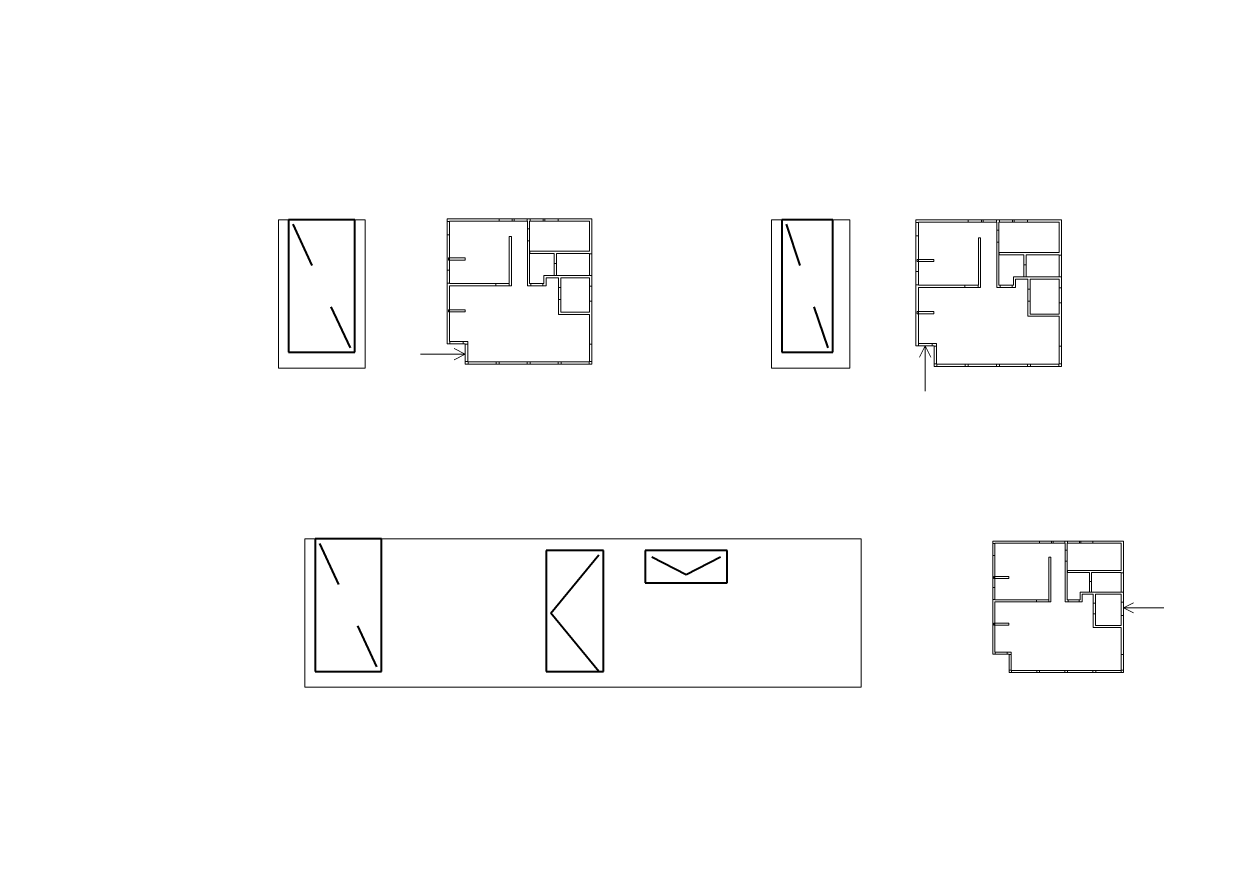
# Model space of a CAD drawing. Header units: millimetres. Extents: x 0 to 6720, y 0 to 401.
# Drawn here: x 1667.2 to 2086.2, y 0 to 297 of the extents above; entities that cross this region are included whole.
import ezdxf

# ---------------------------------------------------------------- set-up
doc = ezdxf.new("R2010")
doc.units = ezdxf.units.MM
for name, pattern in [('K5LT32773', [0]), ('K5LT32775', [250, 62.5, -62.5, 62.5, -62.5]), ('K5LT32776', [0]), ('K5LT32778', [0]), ('K5LT32779', [0]), ('K5LT32780', [250, 62.5, -62.5, 62.5, -62.5]), ('K5LT_BASIC', [0])]:
    doc.linetypes.add(name, pattern=pattern)
doc.layers.add('Системный слой', color=7, linetype='Continuous')

msp = doc.modelspace()

# ---------------------------------------------------------------- linework, layer by layer
at = {"layer": 'Системный слой', "color": 5, "linetype": 'K5LT32776', "lineweight": 18}
for p, q in [((1756.44156, 228.29613), (1786.84156, 228.29613)), ((1756.44156, 176.29613), (1756.44156, 228.29613)), ((1760.04155, 181.89613), (1760.04155, 228.29613)), ((1760.04155, 228.29613), (1783.24155, 228.29613)), ((1783.24155, 228.29613), (1783.24155, 181.89613)), ((1786.84156, 228.29613), (1786.84156, 176.29613)), ((1929.33532, 228.29613), (1956.73532, 228.29613)), ((1929.33532, 176.29613), (1929.33532, 228.29613)), ((1932.93532, 181.89613), (1932.93532, 228.29613)), ((1932.93532, 228.29613), (1950.73532, 228.29613)), ((1950.73532, 228.29613), (1950.73532, 181.89613)), ((1956.73532, 228.29613), (1956.73532, 176.29613)), ((1783.24155, 181.89613), (1760.04155, 181.89613)), ((1950.73532, 181.89613), (1932.93532, 181.89613)), ((1786.84156, 176.29613), (1756.44156, 176.29613)), ((1956.73532, 176.29613), (1929.33532, 176.29613)), ((1765.75738, 64.42353), (1765.75738, 116.42353)), ((1765.75738, 116.42353), (1960.75738, 116.42353)), ((1769.35738, 70.02353), (1769.35738, 116.42353)), ((1769.35738, 116.42353), (1792.55737, 116.42353)), ((1792.55737, 116.42353), (1792.55737, 70.02353)), ((1960.75738, 116.42353), (1960.75738, 64.42353)), ((1850.35738, 70.02353), (1850.35738, 112.42353)), ((1850.35738, 112.42353), (1870.35738, 112.42353)), ((1870.35738, 112.42353), (1870.35738, 70.02353)), ((1884.95737, 101.02353), (1884.95737, 112.42353)), ((1884.95737, 112.42353), (1913.75737, 112.42353)), ((1913.75737, 112.42353), (1913.75737, 101.02353)), ((1913.75737, 101.02353), (1884.95737, 101.02353)), ((1792.55737, 70.02353), (1769.35738, 70.02353)), ((1870.35738, 70.02353), (1850.35738, 70.02353)), ((1960.75738, 64.42353), (1765.75738, 64.42353))]:
    msp.add_line(p, q, dxfattribs=at)
at = {"layer": 'Системный слой', "color": 5, "linetype": 'K5LT_BASIC', "lineweight": 40}
for p, q in [((1783.24155, 228.29613), (1760.04155, 228.29613)), ((1760.04155, 228.29613), (1760.04155, 181.89613)), ((1768.28819, 212.32389), (1761.60155, 226.73613)), ((1783.24155, 181.89613), (1783.24155, 228.29613)), ((1950.73532, 228.29613), (1932.93532, 228.29613)), ((1932.93532, 228.29613), (1932.93532, 181.89613)), ((1939.38376, 212.32389), (1934.49532, 226.73613)), ((1950.73532, 181.89613), (1950.73532, 228.29613)), ((1781.68155, 183.45613), (1774.99491, 197.86837)), ((1949.17532, 183.45613), (1944.28688, 197.86837)), ((1760.04155, 181.89613), (1783.24155, 181.89613)), ((1932.93532, 181.89613), (1950.73532, 181.89613)), ((1792.55737, 116.42353), (1769.35738, 116.42353)), ((1769.35738, 116.42353), (1769.35738, 70.02353)), ((1777.60402, 100.45129), (1770.91738, 114.86353)), ((1792.55737, 70.02353), (1792.55737, 116.42353)), ((1870.35738, 112.42353), (1850.35738, 112.42353)), ((1850.35738, 112.42353), (1850.35738, 70.02353)), ((1851.91738, 90.44353), (1868.79738, 110.86353)), ((1870.35738, 70.02353), (1870.35738, 112.42353)), ((1913.75737, 112.42353), (1884.95737, 112.42353)), ((1884.95737, 112.42353), (1884.95737, 101.02353)), ((1899.35737, 103.84353), (1887.31737, 110.06353)), ((1911.39737, 110.06353), (1899.35737, 103.84353)), ((1913.75737, 101.02353), (1913.75737, 112.42353)), ((1884.95737, 101.02353), (1913.75737, 101.02353)), ((1868.79738, 70.02353), (1851.91738, 90.44353)), ((1790.99737, 71.58353), (1784.31074, 85.99577)), ((1769.35738, 70.02353), (1792.55737, 70.02353)), ((1850.35738, 70.02353), (1870.35738, 70.02353))]:
    msp.add_line(p, q, dxfattribs=at)
at = {"layer": 'Системный слой', "color": 7, "linetype": 'K5LT32773', "lineweight": 18}
for p, q in [((1815.64414, 228.65501), (1815.64414, 227.71424)), ((1833.78002, 228.65501), (1815.64414, 228.65501)), ((1815.64414, 223.08881), (1815.64414, 227.71424)), ((1816.48037, 227.71424), (1815.64414, 227.71424)), ((1816.48037, 227.71424), (1816.48037, 227.81877)), ((1816.48037, 227.81877), (1833.78002, 227.81877)), ((1816.48037, 223.08881), (1816.48037, 227.71424)), ((1833.78002, 228.65501), (1838.43159, 228.65501)), ((1833.78002, 228.65501), (1833.78002, 227.81877)), ((1833.78002, 227.81877), (1838.43159, 227.81877)), ((1839.05877, 228.65501), (1838.43159, 228.65501)), ((1838.43159, 227.81877), (1838.43159, 228.65501)), ((1838.43159, 227.81877), (1839.05877, 227.81877)), ((1839.05877, 228.65501), (1843.60581, 228.65501)), ((1839.05877, 228.65501), (1839.05877, 227.81877)), ((1839.05877, 227.81877), (1843.60581, 227.81877)), ((1844.6511, 228.65501), (1843.60581, 228.65501)), ((1843.60581, 227.81877), (1843.60581, 228.65501)), ((1843.60581, 227.81877), (1843.73647, 227.81877)), ((1843.73647, 227.81877), (1843.73647, 225.101)), ((1844.52044, 227.81877), (1844.6511, 227.81877)), ((1844.52044, 225.101), (1844.52044, 227.81877)), ((1844.6511, 228.65501), (1849.19814, 228.65501)), ((1844.6511, 228.65501), (1844.6511, 227.81877)), ((1844.6511, 227.81877), (1849.19814, 227.81877)), ((1849.82532, 228.65501), (1849.19814, 228.65501)), ((1849.19814, 227.81877), (1849.19814, 228.65501)), ((1849.19814, 227.81877), (1849.82532, 227.81877)), ((1849.82532, 228.65501), (1854.47689, 228.65501)), ((1849.82532, 228.65501), (1849.82532, 227.81877)), ((1849.82532, 227.81877), (1854.47689, 227.81877)), ((1866.28873, 228.65501), (1854.47689, 228.65501)), ((1854.47689, 227.81877), (1854.47689, 228.65501)), ((1854.47689, 227.81877), (1865.4525, 227.81877)), ((1865.4525, 227.81877), (1865.4525, 217.28742)), ((1866.28873, 216.37278), (1866.28873, 228.65501)), ((1979.91967, 228.2891), (1979.91967, 227.3409)), ((1998.19886, 228.2891), (1979.91967, 228.2891)), ((1979.91967, 222.67892), (1979.91967, 227.3409)), ((1980.76252, 227.3409), (1979.91967, 227.3409)), ((1980.76252, 227.3409), (1980.76252, 227.44626)), ((1980.76252, 227.44626), (1998.19886, 227.44626)), ((1980.76252, 222.67892), (1980.76252, 227.3409)), ((1998.19886, 228.2891), (2002.88719, 228.2891)), ((1998.19886, 228.2891), (1998.19886, 227.44626)), ((1998.19886, 227.44626), (2002.88719, 227.44626)), ((2003.51932, 228.2891), (2002.88719, 228.2891)), ((2002.88719, 227.44626), (2002.88719, 228.2891)), ((2002.88719, 227.44626), (2003.51932, 227.44626)), ((2003.51932, 228.2891), (2008.10229, 228.2891)), ((2003.51932, 228.2891), (2003.51932, 227.44626)), ((2003.51932, 227.44626), (2008.10229, 227.44626)), ((2009.15584, 228.2891), (2008.10229, 228.2891)), ((2008.10229, 227.44626), (2008.10229, 228.2891)), ((2008.10229, 227.44626), (2008.23398, 227.44626)), ((2008.23398, 227.44626), (2008.23398, 224.70701)), ((2009.02415, 227.44626), (2009.15584, 227.44626)), ((2009.02415, 224.70701), (2009.02415, 227.44626)), ((2009.15584, 228.2891), (2013.73881, 228.2891)), ((2009.15584, 228.2891), (2009.15584, 227.44626)), ((2009.15584, 227.44626), (2013.73881, 227.44626)), ((2014.37095, 228.2891), (2013.73881, 228.2891)), ((2013.73881, 227.44626), (2013.73881, 228.2891)), ((2013.73881, 227.44626), (2014.37095, 227.44626)), ((2014.37095, 228.2891), (2019.05927, 228.2891)), ((2014.37095, 228.2891), (2014.37095, 227.44626)), ((2014.37095, 227.44626), (2019.05927, 227.44626)), ((2030.96445, 228.2891), (2019.05927, 228.2891)), ((2019.05927, 227.44626), (2019.05927, 228.2891)), ((2019.05927, 227.44626), (2030.1216, 227.44626)), ((2030.1216, 227.44626), (2030.1216, 216.83168)), ((2030.96445, 215.90982), (2030.96445, 228.2891)), ((1815.64414, 223.08881), (1815.64414, 210.70205)), ((1815.64414, 223.08881), (1816.48037, 223.08881)), ((1816.48037, 210.70205), (1816.48037, 223.08881)), ((1837.36016, 222.4355), (1837.36016, 205.94595)), ((1838.14414, 222.4355), (1837.36016, 222.4355)), ((1838.14414, 205.16198), (1838.14414, 222.4355)), ((1844.52044, 225.101), (1843.73647, 225.101)), ((1979.91967, 222.67892), (1979.91967, 210.19428)), ((1979.91967, 222.67892), (1980.76252, 222.67892)), ((1980.76252, 210.19428), (1980.76252, 222.67892)), ((2009.02415, 224.70701), (2008.23398, 224.70701)), ((1843.73647, 220.91982), (1843.73647, 205.16198)), ((1843.73647, 220.91982), (1844.52044, 220.91982)), ((1844.52044, 205.94595), (1844.52044, 220.91982)), ((2001.80729, 222.02045), (2001.80729, 205.4006)), ((2002.59746, 222.02045), (2001.80729, 222.02045)), ((2002.59746, 204.61044), (2002.59746, 222.02045)), ((2008.23398, 220.49279), (2008.23398, 204.61044)), ((2008.23398, 220.49279), (2009.02415, 220.49279)), ((2009.02415, 205.4006), (2009.02415, 220.49279)), ((1821.86365, 214.9355), (1816.06225, 214.9355)), ((1816.06225, 214.9355), (1816.06225, 214.15153)), ((1816.06225, 214.15153), (1821.86365, 214.15153)), ((1821.86365, 214.15153), (1821.86365, 214.9355)), ((1865.4525, 217.28742), (1844.54657, 217.28742)), ((1844.54657, 217.28742), (1844.54657, 216.50344)), ((1844.54657, 216.50344), (1853.14414, 216.50344)), ((1853.14414, 216.50344), (1853.14414, 213.02783)), ((1853.92811, 216.50344), (1865.4525, 216.50344)), ((1853.92811, 213.02783), (1853.92811, 216.50344)), ((1865.4525, 216.50344), (1865.4525, 216.37278)), ((1865.4525, 216.37278), (1865.4525, 208.84665)), ((1866.28873, 216.37278), (1865.4525, 216.37278)), ((1866.28873, 216.37278), (1866.28873, 208.84665)), ((1986.18833, 214.46118), (1980.34109, 214.46118)), ((1980.34109, 214.46118), (1980.34109, 213.67102)), ((1980.34109, 213.67102), (1986.18833, 213.67102)), ((1986.18833, 213.67102), (1986.18833, 214.46118)), ((2030.1216, 216.83168), (2009.05049, 216.83168)), ((2009.05049, 216.83168), (2009.05049, 216.04152)), ((2009.05049, 216.04152), (2017.71598, 216.04152)), ((2017.71598, 216.04152), (2017.71598, 212.53844)), ((2018.50615, 216.04152), (2030.1216, 216.04152)), ((2018.50615, 212.53844), (2018.50615, 216.04152)), ((2030.1216, 216.04152), (2030.1216, 215.90982)), ((2030.1216, 215.90982), (2030.1216, 208.32422)), ((2030.96445, 215.90982), (2030.1216, 215.90982)), ((2030.96445, 215.90982), (2030.96445, 208.32422)), ((1815.64414, 206.07661), (1815.64414, 210.70205)), ((1816.48037, 210.70205), (1815.64414, 210.70205)), ((1816.48037, 206.07661), (1816.48037, 210.70205)), ((1853.92811, 213.02783), (1853.14414, 213.02783)), ((1979.91967, 205.5323), (1979.91967, 210.19428)), ((1980.76252, 210.19428), (1979.91967, 210.19428)), ((1980.76252, 205.5323), (1980.76252, 210.19428)), ((2018.50615, 212.53844), (2017.71598, 212.53844)), ((1815.64414, 206.07661), (1815.64414, 184.80484)), ((1815.64414, 206.07661), (1816.48037, 206.07661)), ((1816.48037, 205.94595), (1816.48037, 206.07661)), ((1832.6302, 205.94595), (1816.48037, 205.94595)), ((1832.6302, 205.94595), (1832.6302, 205.16198)), ((1837.36016, 205.94595), (1837.33403, 205.94595)), ((1837.33403, 205.16198), (1837.33403, 205.94595)), ((1844.91243, 205.94595), (1844.52044, 205.94595)), ((1844.91243, 205.94595), (1844.91243, 205.16198)), ((1849.53787, 205.94595), (1849.09361, 205.94595)), ((1849.09361, 205.16198), (1849.09361, 205.94595)), ((1853.14414, 208.82052), (1849.53787, 208.82052)), ((1849.53787, 208.82052), (1849.53787, 205.94595)), ((1850.32184, 208.03654), (1854.60755, 208.03654)), ((1850.32184, 205.16198), (1850.32184, 208.03654)), ((1853.14414, 208.84665), (1853.14414, 208.82052)), ((1853.14414, 208.84665), (1853.92811, 208.84665)), ((1853.92811, 208.82052), (1853.92811, 208.84665)), ((1865.4525, 208.82052), (1853.92811, 208.82052)), ((1854.60755, 208.03654), (1854.60755, 204.6132)), ((1855.39152, 204.6132), (1855.39152, 208.03654)), ((1855.39152, 208.03654), (1865.4525, 208.03654)), ((1865.4525, 208.84665), (1865.4525, 208.82052)), ((1865.4525, 208.84665), (1866.28873, 208.84665)), ((1865.4525, 208.03654), (1865.4525, 205.03132)), ((1866.28873, 205.03132), (1866.28873, 208.84665)), ((1979.91967, 205.5323), (1979.91967, 184.09244)), ((1979.91967, 205.5323), (1980.76252, 205.5323)), ((1980.76252, 205.4006), (1980.76252, 205.5323)), ((1997.03995, 205.4006), (1980.76252, 205.4006)), ((1997.03995, 205.4006), (1997.03995, 204.61044)), ((2001.80729, 205.4006), (2001.78095, 205.4006)), ((2001.78095, 204.61044), (2001.78095, 205.4006)), ((2009.41923, 205.4006), (2009.02415, 205.4006)), ((2009.41923, 205.4006), (2009.41923, 204.61044)), ((2014.08122, 205.4006), (2013.63346, 205.4006)), ((2013.63346, 204.61044), (2013.63346, 205.4006)), ((2017.71598, 208.29788), (2014.08122, 208.29788)), ((2014.08122, 208.29788), (2014.08122, 205.4006)), ((2014.87139, 207.50771), (2019.19096, 207.50771)), ((2014.87139, 204.61044), (2014.87139, 207.50771)), ((2017.71598, 208.32422), (2017.71598, 208.29788)), ((2017.71598, 208.32422), (2018.50615, 208.32422)), ((2018.50615, 208.29788), (2018.50615, 208.32422)), ((2030.1216, 208.29788), (2018.50615, 208.29788)), ((2019.19096, 207.50771), (2019.19096, 204.05732)), ((2019.98113, 204.05732), (2019.98113, 207.50771)), ((2019.98113, 207.50771), (2030.1216, 207.50771)), ((2030.1216, 208.32422), (2030.1216, 208.29788)), ((2030.1216, 208.32422), (2030.96445, 208.32422)), ((2030.1216, 207.50771), (2030.1216, 204.47874)), ((2030.96445, 204.47874), (2030.96445, 208.32422)), ((1816.48037, 185.64107), (1816.48037, 205.16198)), ((1816.48037, 205.16198), (1832.6302, 205.16198)), ((1837.33403, 205.16198), (1838.14414, 205.16198)), ((1843.73647, 205.16198), (1844.91243, 205.16198)), ((1849.09361, 205.16198), (1850.32184, 205.16198)), ((1855.39152, 204.6132), (1854.60755, 204.6132)), ((1866.28873, 205.03132), (1865.4525, 205.03132)), ((1980.76252, 184.93528), (1980.76252, 204.61044)), ((1980.76252, 204.61044), (1997.03995, 204.61044)), ((2001.78095, 204.61044), (2002.59746, 204.61044)), ((2008.23398, 204.61044), (2009.41923, 204.61044)), ((2013.63346, 204.61044), (2014.87139, 204.61044)), ((2019.98113, 204.05732), (2019.19096, 204.05732)), ((2030.96445, 204.47874), (2030.1216, 204.47874)), ((1854.60755, 200.43201), (1854.60755, 195.12714)), ((1854.60755, 200.43201), (1855.39152, 200.43201)), ((1855.39152, 195.91111), (1855.39152, 200.43201)), ((1865.4525, 199.80484), (1865.4525, 195.91111)), ((1865.4525, 199.80484), (1866.28873, 199.80484)), ((1866.28873, 184.70031), (1866.28873, 199.80484)), ((2019.19096, 199.8431), (2019.19096, 194.4963)), ((2019.19096, 199.8431), (2019.98113, 199.8431)), ((2019.98113, 195.28647), (2019.98113, 199.8431)), ((2030.1216, 199.21096), (2030.1216, 195.28647)), ((2030.1216, 199.21096), (2030.96445, 199.21096)), ((2030.96445, 183.98708), (2030.96445, 199.21096)), ((1821.86365, 196.79961), (1816.06225, 196.79961)), ((1816.06225, 196.79961), (1816.06225, 196.01564)), ((1816.06225, 196.01564), (1821.86365, 196.01564)), ((1821.86365, 196.01564), (1821.86365, 196.79961)), ((1854.60755, 195.12714), (1865.4525, 195.12714)), ((1865.4525, 195.91111), (1855.39152, 195.91111)), ((1865.4525, 195.12714), (1865.4525, 184.70031)), ((1986.18833, 196.18199), (1980.34109, 196.18199)), ((1980.34109, 196.18199), (1980.34109, 195.39182)), ((1980.34109, 195.39182), (1986.18833, 195.39182)), ((1986.18833, 195.39182), (1986.18833, 196.18199)), ((2019.19096, 194.4963), (2030.1216, 194.4963)), ((2030.1216, 195.28647), (2019.98113, 195.28647)), ((2030.1216, 194.4963), (2030.1216, 183.98708)), ((1815.64414, 184.80484), (1816.5849, 184.80484)), ((1816.5849, 185.64107), (1816.48037, 185.64107)), ((1821.23647, 185.64107), (1816.5849, 185.64107)), ((1816.5849, 185.64107), (1816.5849, 184.80484)), ((1821.23647, 184.80484), (1816.5849, 184.80484)), ((1822.80441, 185.64107), (1821.23647, 185.64107)), ((1821.23647, 184.80484), (1821.23647, 185.64107)), ((1821.23647, 184.80484), (1821.96818, 184.80484)), ((1865.4525, 184.70031), (1865.4525, 178.63759)), ((1866.28873, 184.70031), (1865.4525, 184.70031)), ((1866.28873, 184.70031), (1866.28873, 178.63759)), ((1987.13653, 183.98708), (1987.13653, 184.93528)), ((1986.29368, 184.09244), (1986.29368, 183.98708)), ((1986.29368, 177.87646), (1986.29368, 183.98708)), ((1987.13653, 183.98708), (1986.29368, 183.98708)), ((1987.13653, 177.87646), (1987.13653, 183.98708)), ((2030.1216, 183.98708), (2030.1216, 177.87646)), ((2030.96445, 183.98708), (2030.1216, 183.98708)), ((2030.96445, 183.98708), (2030.96445, 177.87646)), ((1821.96818, 177.69682), (1822.90894, 177.69682)), ((1822.90894, 178.53306), (1822.80441, 178.53306)), ((1832.73473, 178.53306), (1822.90894, 178.53306)), ((1822.90894, 178.53306), (1822.90894, 177.69682)), ((1832.73473, 177.69682), (1822.90894, 177.69682)), ((1833.78002, 178.53306), (1832.73473, 178.53306)), ((1832.73473, 177.69682), (1832.73473, 178.53306)), ((1832.73473, 177.69682), (1833.78002, 177.69682)), ((1843.60581, 178.53306), (1833.78002, 178.53306)), ((1833.78002, 178.53306), (1833.78002, 177.69682)), ((1843.60581, 177.69682), (1833.78002, 177.69682)), ((1844.6511, 178.53306), (1843.60581, 178.53306)), ((1843.60581, 177.69682), (1843.60581, 178.53306)), ((1843.60581, 177.69682), (1844.6511, 177.69682)), ((1854.47689, 178.53306), (1844.6511, 178.53306)), ((1844.6511, 178.53306), (1844.6511, 177.69682)), ((1854.47689, 177.69682), (1844.6511, 177.69682)), ((1855.52218, 178.53306), (1854.47689, 178.53306)), ((1854.47689, 177.69682), (1854.47689, 178.53306)), ((1854.47689, 177.69682), (1855.52218, 177.69682)), ((1865.34797, 178.53306), (1855.52218, 178.53306)), ((1855.52218, 178.53306), (1855.52218, 177.69682)), ((1865.34797, 177.69682), (1855.52218, 177.69682)), ((1865.4525, 178.53306), (1865.34797, 178.53306)), ((1865.34797, 177.69682), (1865.34797, 178.53306)), ((1865.34797, 177.69682), (1866.28873, 177.69682)), ((1865.4525, 178.63759), (1865.4525, 178.53306)), ((1865.4525, 178.63759), (1866.28873, 178.63759)), ((1866.28873, 177.69682), (1866.28873, 178.63759)), ((1986.29368, 177.87646), (1986.29368, 176.92826)), ((1986.29368, 177.87646), (1987.13653, 177.87646)), ((1986.29368, 176.92826), (1987.24188, 176.92826)), ((1987.13653, 177.7711), (1987.13653, 177.87646)), ((1987.24188, 177.7711), (1987.13653, 177.7711)), ((1997.14531, 177.7711), (1987.24188, 177.7711)), ((1987.24188, 177.7711), (1987.24188, 176.92826)), ((1997.14531, 176.92826), (1987.24188, 176.92826)), ((1998.19886, 177.7711), (1997.14531, 177.7711)), ((1997.14531, 176.92826), (1997.14531, 177.7711)), ((1997.14531, 176.92826), (1998.19886, 176.92826)), ((2008.10229, 177.7711), (1998.19886, 177.7711)), ((1998.19886, 177.7711), (1998.19886, 176.92826)), ((2008.10229, 176.92826), (1998.19886, 176.92826)), ((2009.15584, 177.7711), (2008.10229, 177.7711)), ((2008.10229, 176.92826), (2008.10229, 177.7711)), ((2008.10229, 176.92826), (2009.15584, 176.92826)), ((2019.05927, 177.7711), (2009.15584, 177.7711)), ((2009.15584, 177.7711), (2009.15584, 176.92826)), ((2019.05927, 176.92826), (2009.15584, 176.92826)), ((2020.11282, 177.7711), (2019.05927, 177.7711)), ((2019.05927, 176.92826), (2019.05927, 177.7711)), ((2019.05927, 176.92826), (2020.11282, 176.92826)), ((2030.01625, 177.7711), (2020.11282, 177.7711)), ((2020.11282, 177.7711), (2020.11282, 176.92826)), ((2030.01625, 176.92826), (2020.11282, 176.92826)), ((2030.1216, 177.7711), (2030.01625, 177.7711)), ((2030.01625, 176.92826), (2030.01625, 177.7711)), ((2030.01625, 176.92826), (2030.96445, 176.92826)), ((2030.1216, 177.87646), (2030.1216, 177.7711)), ((2030.1216, 177.87646), (2030.96445, 177.87646)), ((2030.96445, 176.92826), (2030.96445, 177.87646)), ((2006.84658, 115.69303), (2006.84658, 114.84197)), ((2023.2532, 115.69303), (2006.84658, 115.69303)), ((2006.84658, 110.65757), (2006.84658, 114.84197)), ((2007.60308, 114.84197), (2006.84658, 114.84197)), ((2007.60308, 114.84197), (2007.60308, 114.93653)), ((2007.60308, 114.93653), (2023.2532, 114.93653)), ((2007.60308, 110.65757), (2007.60308, 114.84197)), ((2023.2532, 115.69303), (2027.46123, 115.69303)), ((2023.2532, 115.69303), (2023.2532, 114.93653)), ((2023.2532, 114.93653), (2027.46123, 114.93653)), ((2028.02861, 115.69303), (2027.46123, 115.69303)), ((2027.46123, 114.93653), (2027.46123, 115.69303)), ((2027.46123, 114.93653), (2028.02861, 114.93653)), ((2028.02861, 115.69303), (2032.14209, 115.69303)), ((2028.02861, 115.69303), (2028.02861, 114.93653)), ((2028.02861, 114.93653), (2032.14209, 114.93653)), ((2033.08771, 115.69303), (2032.14209, 115.69303)), ((2032.14209, 114.93653), (2032.14209, 115.69303)), ((2032.14209, 114.93653), (2032.26029, 114.93653)), ((2032.26029, 114.93653), (2032.26029, 112.4779)), ((2032.96951, 114.93653), (2033.08771, 114.93653)), ((2032.96951, 112.4779), (2032.96951, 114.93653)), ((2033.08771, 115.69303), (2037.20119, 115.69303)), ((2033.08771, 115.69303), (2033.08771, 114.93653)), ((2033.08771, 114.93653), (2037.20119, 114.93653)), ((2037.76856, 115.69303), (2037.20119, 115.69303)), ((2037.20119, 114.93653), (2037.20119, 115.69303)), ((2037.20119, 114.93653), (2037.76856, 114.93653)), ((2037.76856, 115.69303), (2041.9766, 115.69303)), ((2037.76856, 115.69303), (2037.76856, 114.93653)), ((2037.76856, 114.93653), (2041.9766, 114.93653)), ((2052.66218, 115.69303), (2041.9766, 115.69303)), ((2041.9766, 114.93653), (2041.9766, 115.69303)), ((2041.9766, 114.93653), (2051.90568, 114.93653)), ((2006.84658, 110.65757), (2006.84658, 99.4519)), ((2006.84658, 110.65757), (2007.60308, 110.65757)), ((2007.60308, 99.4519), (2007.60308, 110.65757)), ((2026.49197, 110.06656), (2026.49197, 95.1493)), ((2027.20119, 110.06656), (2026.49197, 110.06656)), ((2027.20119, 94.44008), (2027.20119, 110.06656)), ((2032.96951, 112.4779), (2032.26029, 112.4779)), ((2032.26029, 108.6954), (2032.26029, 94.44008)), ((2032.26029, 108.6954), (2032.96951, 108.6954)), ((2032.96951, 95.1493), (2032.96951, 108.6954)), ((2051.90568, 105.40935), (2032.99315, 105.40935)), ((2032.99315, 105.40935), (2032.99315, 104.70013)), ((2012.47306, 103.28169), (2007.22483, 103.28169)), ((2007.22483, 103.28169), (2007.22483, 102.57247)), ((2007.22483, 102.57247), (2012.47306, 102.57247)), ((2012.47306, 102.57247), (2012.47306, 103.28169)), ((2032.99315, 104.70013), (2040.77093, 104.70013)), ((2040.77093, 104.70013), (2040.77093, 101.55592)), ((2041.48015, 101.55592), (2040.77093, 101.55592)), ((2041.48015, 104.70013), (2051.90568, 104.70013)), ((2041.48015, 101.55592), (2041.48015, 104.70013)), ((2006.84658, 95.2675), (2006.84658, 99.4519)), ((2007.60308, 99.4519), (2006.84658, 99.4519)), ((2007.60308, 95.2675), (2007.60308, 99.4519)), ((2040.77093, 97.74977), (2037.50852, 97.74977)), ((2037.50852, 97.74977), (2037.50852, 95.1493)), ((2038.21774, 97.04055), (2042.0948, 97.04055)), ((2038.21774, 94.44008), (2038.21774, 97.04055)), ((2040.77093, 97.77341), (2040.77093, 97.74977)), ((2040.77093, 97.77341), (2041.48015, 97.77341)), ((2041.48015, 97.74977), (2041.48015, 97.77341)), ((2051.90568, 97.74977), (2041.48015, 97.74977)), ((2042.0948, 97.04055), (2042.0948, 93.94362)), ((2042.80402, 93.94362), (2042.80402, 97.04055)), ((2042.80402, 97.04055), (2051.90568, 97.04055)), ((2006.84658, 95.2675), (2006.84658, 76.024)), ((2006.84658, 95.2675), (2007.60308, 95.2675)), ((2007.60308, 95.1493), (2007.60308, 95.2675)), ((2022.21301, 95.1493), (2007.60308, 95.1493)), ((2007.60308, 76.7805), (2007.60308, 94.44008)), ((2007.60308, 94.44008), (2022.21301, 94.44008)), ((2022.21301, 95.1493), (2022.21301, 94.44008)), ((2026.49197, 95.1493), (2026.46833, 95.1493)), ((2026.46833, 94.44008), (2026.46833, 95.1493)), ((2026.46833, 94.44008), (2027.20119, 94.44008)), ((2032.26029, 94.44008), (2033.32412, 94.44008)), ((2033.32412, 95.1493), (2032.96951, 95.1493)), ((2033.32412, 95.1493), (2033.32412, 94.44008)), ((2037.50852, 95.1493), (2037.10662, 95.1493)), ((2037.10662, 94.44008), (2037.10662, 95.1493)), ((2037.10662, 94.44008), (2038.21774, 94.44008)), ((2042.80402, 93.94362), (2042.0948, 93.94362)), ((2042.0948, 90.16112), (2042.0948, 85.36206)), ((2042.0948, 90.16112), (2042.80402, 90.16112)), ((2042.80402, 86.07128), (2042.80402, 90.16112)), ((2012.47306, 86.87507), (2007.22483, 86.87507)), ((2007.22483, 86.87507), (2007.22483, 86.16585)), ((2007.22483, 86.16585), (2012.47306, 86.16585)), ((2012.47306, 86.16585), (2012.47306, 86.87507)), ((2042.0948, 85.36206), (2051.90568, 85.36206)), ((2051.90568, 86.07128), (2042.80402, 86.07128)), ((2006.84658, 76.024), (2007.69764, 76.024)), ((2007.69764, 76.7805), (2007.60308, 76.7805)), ((2011.90568, 76.7805), (2007.69764, 76.7805)), ((2007.69764, 76.7805), (2007.69764, 76.024)), ((2011.90568, 76.024), (2007.69764, 76.024)), ((2013.32412, 76.7805), (2011.90568, 76.7805)), ((2011.90568, 76.024), (2011.90568, 76.7805)), ((2011.90568, 76.024), (2012.56762, 76.024)), ((2012.56762, 76.024), (2012.56762, 75.92944)), ((2012.56762, 70.44481), (2012.56762, 75.92944)), ((2013.32412, 75.92944), (2012.56762, 75.92944)), ((2013.32412, 75.92944), (2013.32412, 76.7805)), ((2013.32412, 70.44481), (2013.32412, 75.92944)), ((2012.56762, 70.44481), (2012.56762, 69.59374)), ((2012.56762, 70.44481), (2013.32412, 70.44481)), ((2012.56762, 69.59374), (2013.41868, 69.59374)), ((2013.32412, 70.35024), (2013.32412, 70.44481)), ((2013.41868, 70.35024), (2013.32412, 70.35024)), ((2022.30757, 70.35024), (2013.41868, 70.35024)), ((2013.41868, 70.35024), (2013.41868, 69.59374)), ((2022.30757, 69.59374), (2013.41868, 69.59374)), ((2023.2532, 70.35024), (2022.30757, 70.35024)), ((2022.30757, 69.59374), (2022.30757, 70.35024)), ((2022.30757, 69.59374), (2023.2532, 69.59374)), ((2032.14209, 70.35024), (2023.2532, 70.35024)), ((2023.2532, 70.35024), (2023.2532, 69.59374)), ((2032.14209, 69.59374), (2023.2532, 69.59374)), ((2033.08771, 70.35024), (2032.14209, 70.35024)), ((2032.14209, 69.59374), (2032.14209, 70.35024)), ((2032.14209, 69.59374), (2033.08771, 69.59374)), ((2041.9766, 70.35024), (2033.08771, 70.35024)), ((2033.08771, 70.35024), (2033.08771, 69.59374)), ((2041.9766, 69.59374), (2033.08771, 69.59374)), ((2042.92223, 70.35024), (2041.9766, 70.35024)), ((2041.9766, 69.59374), (2041.9766, 70.35024)), ((2041.9766, 69.59374), (2042.92223, 69.59374)), ((2051.81112, 70.35024), (2042.92223, 70.35024)), ((2042.92223, 70.35024), (2042.92223, 69.59374)), ((2051.81112, 69.59374), (2042.92223, 69.59374)), ((2051.90568, 70.35024), (2051.81112, 70.35024)), ((2051.81112, 69.59374), (2051.81112, 70.35024)), ((2051.81112, 69.59374), (2052.66218, 69.59374))]:
    msp.add_line(p, q, dxfattribs=at)
at = {"layer": 'Системный слой', "color": 7, "linetype": 'K5LT32775', "lineweight": 18}
for p, q in [((1843.73647, 220.91982), (1843.73647, 225.101)), ((1844.52044, 220.91982), (1844.52044, 225.101)), ((2008.23398, 220.49279), (2008.23398, 224.70701)), ((2009.02415, 220.49279), (2009.02415, 224.70701)), ((1853.14414, 213.02783), (1853.14414, 208.84665)), ((1853.92811, 213.02783), (1853.92811, 208.84665)), ((2017.71598, 212.53844), (2017.71598, 208.32422)), ((2018.50615, 212.53844), (2018.50615, 208.32422)), ((1837.33403, 205.94595), (1832.6302, 205.94595)), ((1849.09361, 205.94595), (1844.91243, 205.94595)), ((2001.78095, 205.4006), (1997.03995, 205.4006)), ((2013.63346, 205.4006), (2009.41923, 205.4006)), ((1837.33403, 205.16198), (1832.6302, 205.16198)), ((1849.09361, 205.16198), (1844.91243, 205.16198)), ((1854.60755, 200.43201), (1854.60755, 204.6132)), ((1855.39152, 200.43201), (1855.39152, 204.6132)), ((1865.4525, 205.03132), (1865.4525, 199.80484)), ((1866.28873, 205.03132), (1866.28873, 199.80484)), ((2001.78095, 204.61044), (1997.03995, 204.61044)), ((2013.63346, 204.61044), (2009.41923, 204.61044)), ((2019.19096, 199.8431), (2019.19096, 204.05732)), ((2019.98113, 199.8431), (2019.98113, 204.05732)), ((2030.1216, 204.47874), (2030.1216, 199.21096)), ((2030.96445, 204.47874), (2030.96445, 199.21096)), ((2032.26029, 108.6954), (2032.26029, 112.4779)), ((2032.96951, 108.6954), (2032.96951, 112.4779)), ((2040.77093, 101.55592), (2040.77093, 97.77341)), ((2041.48015, 101.55592), (2041.48015, 97.77341)), ((2026.46833, 95.1493), (2022.21301, 95.1493)), ((2026.46833, 94.44008), (2022.21301, 94.44008)), ((2037.10662, 95.1493), (2033.32412, 95.1493)), ((2037.10662, 94.44008), (2033.32412, 94.44008)), ((2042.0948, 90.16112), (2042.0948, 93.94362)), ((2042.80402, 90.16112), (2042.80402, 93.94362))]:
    msp.add_line(p, q, dxfattribs=at)
at = {"layer": 'Системный слой', "color": 3, "linetype": 'K5LT32779', "lineweight": 18}
for p, q in [((1821.96818, 184.80484), (1821.96818, 184.70031)), ((1821.96818, 178.63759), (1821.96818, 184.70031)), ((1822.80441, 184.70031), (1821.96818, 184.70031)), ((1822.80441, 184.70031), (1822.80441, 185.64107)), ((1822.80441, 178.63759), (1822.80441, 184.70031)), ((1980.86787, 184.93528), (1980.76252, 184.93528)), ((1985.5562, 184.93528), (1980.86787, 184.93528)), ((1980.86787, 184.93528), (1980.86787, 184.09244)), ((1987.13653, 184.93528), (1985.5562, 184.93528)), ((1985.5562, 184.09244), (1985.5562, 184.93528)), ((1979.91967, 184.09244), (1980.86787, 184.09244)), ((1985.5562, 184.09244), (1980.86787, 184.09244)), ((1985.5562, 184.09244), (1986.29368, 184.09244)), ((1821.96818, 178.63759), (1821.96818, 177.69682)), ((1821.96818, 178.63759), (1822.80441, 178.63759)), ((1822.80441, 178.53306), (1822.80441, 178.63759)), ((2051.90568, 114.93653), (2051.90568, 105.40935)), ((2052.66218, 104.58192), (2052.66218, 115.69303)), ((2051.90568, 104.70013), (2051.90568, 104.58192)), ((2051.90568, 104.58192), (2051.90568, 97.77341)), ((2052.66218, 104.58192), (2051.90568, 104.58192)), ((2052.66218, 104.58192), (2052.66218, 97.77341)), ((2051.90568, 97.77341), (2051.90568, 97.74977)), ((2051.90568, 97.77341), (2052.66218, 97.77341)), ((2051.90568, 97.04055), (2051.90568, 94.32187)), ((2052.66218, 94.32187), (2052.66218, 97.77341)), ((2052.66218, 94.32187), (2051.90568, 94.32187)), ((2051.90568, 89.59374), (2051.90568, 86.07128)), ((2051.90568, 89.59374), (2052.66218, 89.59374)), ((2052.66218, 75.92944), (2052.66218, 89.59374)), ((2051.90568, 85.36206), (2051.90568, 75.92944)), ((2051.90568, 75.92944), (2051.90568, 70.44481)), ((2052.66218, 75.92944), (2051.90568, 75.92944)), ((2052.66218, 75.92944), (2052.66218, 70.44481)), ((2051.90568, 70.44481), (2051.90568, 70.35024)), ((2051.90568, 70.44481), (2052.66218, 70.44481)), ((2052.66218, 69.59374), (2052.66218, 70.44481))]:
    msp.add_line(p, q, dxfattribs=at)
at = {"layer": 'Системный слой', "color": 1, "linetype": 'K5LT32778', "lineweight": 18}
for p, q in [((1821.96818, 181.25083), (1806.28873, 181.25083)), ((1821.96818, 181.25083), (1818.04832, 183.21076)), ((1821.96818, 181.25083), (1818.04832, 179.2909)), ((1983.10668, 184.09244), (1981.13126, 180.1416)), ((1983.10668, 184.09244), (1983.10668, 168.2891)), ((1983.10668, 184.09244), (1985.0821, 180.1416)), ((2052.66218, 92.26514), (2056.20828, 94.03819)), ((2052.66218, 92.26514), (2066.84658, 92.26514)), ((2052.66218, 92.26514), (2056.20828, 90.49209))]:
    msp.add_line(p, q, dxfattribs=at)
at = {"layer": 'Системный слой', "color": 3, "linetype": 'K5LT32780', "lineweight": 18}
for p, q in [((2051.90568, 94.32187), (2051.90568, 89.59374)), ((2052.66218, 94.32187), (2052.66218, 89.59374))]:
    msp.add_line(p, q, dxfattribs=at)

doc.saveas('drawing.dxf')
